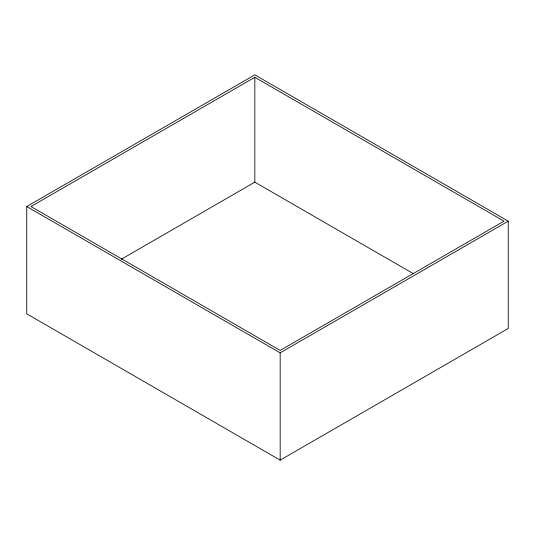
<?xml version="1.0" encoding="UTF-8"?>
<svg xmlns="http://www.w3.org/2000/svg" width="535" height="535" viewBox="0 0 535 535"><rect width="100%" height="100%" fill="white"/><g stroke="black" fill="none" stroke-linecap="round" stroke-linejoin="round"><path stroke-width="0.8" d="M26.75 206.537L254.827 74.853L508.25 221.169L508.25 328.463L280.173 460.147L26.75 313.831L26.75 206.537L280.173 352.846L508.25 221.169M254.827 77.294L30.976 206.537L280.173 350.412L504.023 221.169L254.827 77.294L254.827 182.154L413.013 273.479M121.238 259.281L254.827 182.154M280.173 352.846L280.173 460.147"/></g></svg>
